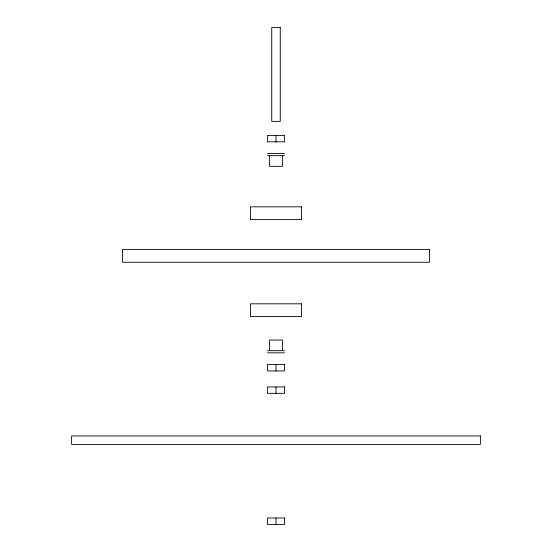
<?xml version="1.0" encoding="UTF-8"?>
<svg xmlns="http://www.w3.org/2000/svg" width="552" height="552" viewBox="0 0 552 552"><rect width="100%" height="100%" fill="white"/><g stroke="black" fill="none" stroke-linecap="round" stroke-linejoin="round"><path stroke-width="0.83" d="M267.472 153.553L284.528 153.553M267.472 155.685L284.528 155.685M267.472 350.699L284.528 350.699M267.472 352.832L284.528 352.832M282.396 155.685L282.396 166.345L269.604 166.345L269.604 155.685M282.396 350.699L282.396 340.046L269.604 340.046L269.604 350.699M276 135.44L276 141.829M276 364.555L276 370.944M276 386.931L276 393.328M276 518.004L276 524.4M280.264 27.6L271.736 27.6L271.736 121.378L280.264 121.378L280.264 27.6M284.604 135.44L267.396 135.44L267.396 141.829L284.604 141.829L284.604 135.44M301.578 206.834L250.422 206.834L250.422 219.627L301.578 219.627L301.578 206.834M429.456 249.463L122.544 249.463L122.544 262.248L429.456 262.248L429.456 249.463M301.578 303.814L250.422 303.814L250.422 316.6L301.578 316.6L301.578 303.814M284.604 364.555L267.396 364.555L267.396 370.944L284.604 370.944L284.604 364.555M284.604 386.931L267.396 386.931L267.396 393.328L284.604 393.328L284.604 386.931M480.378 435.949L71.622 435.949L71.622 444.477L480.378 444.477L480.378 435.949M284.604 518.004L267.396 518.004L267.396 524.4L284.604 524.4L284.604 518.004"/></g></svg>
